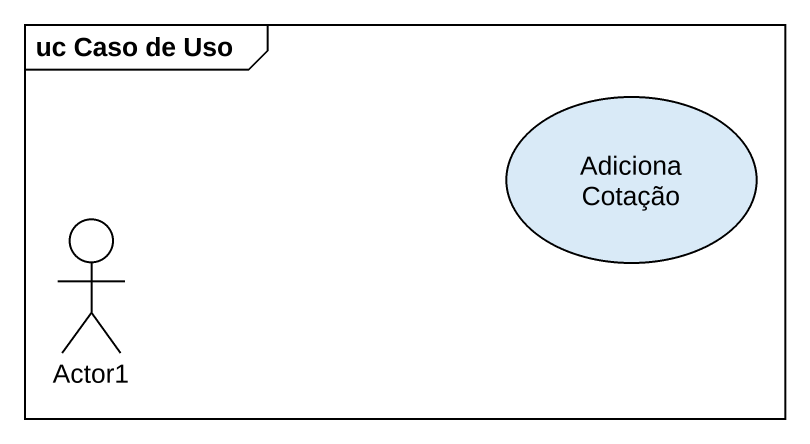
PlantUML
@startuml
mainframe uc Caso de Uso
usecase "Adiciona Cotação" as Adiciona_Cotação
actor Actor1
@enduml
